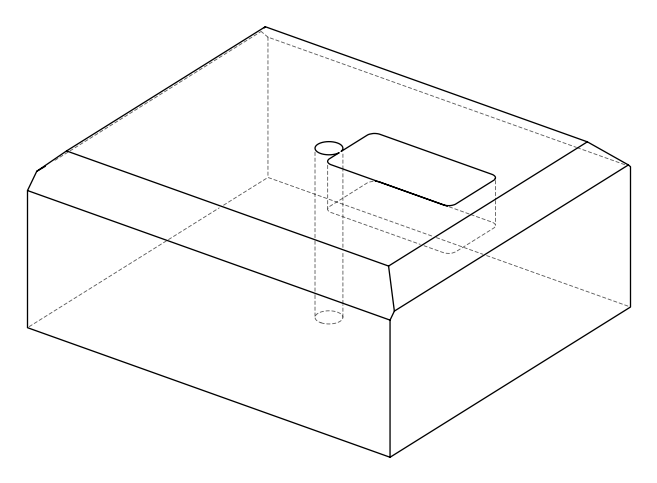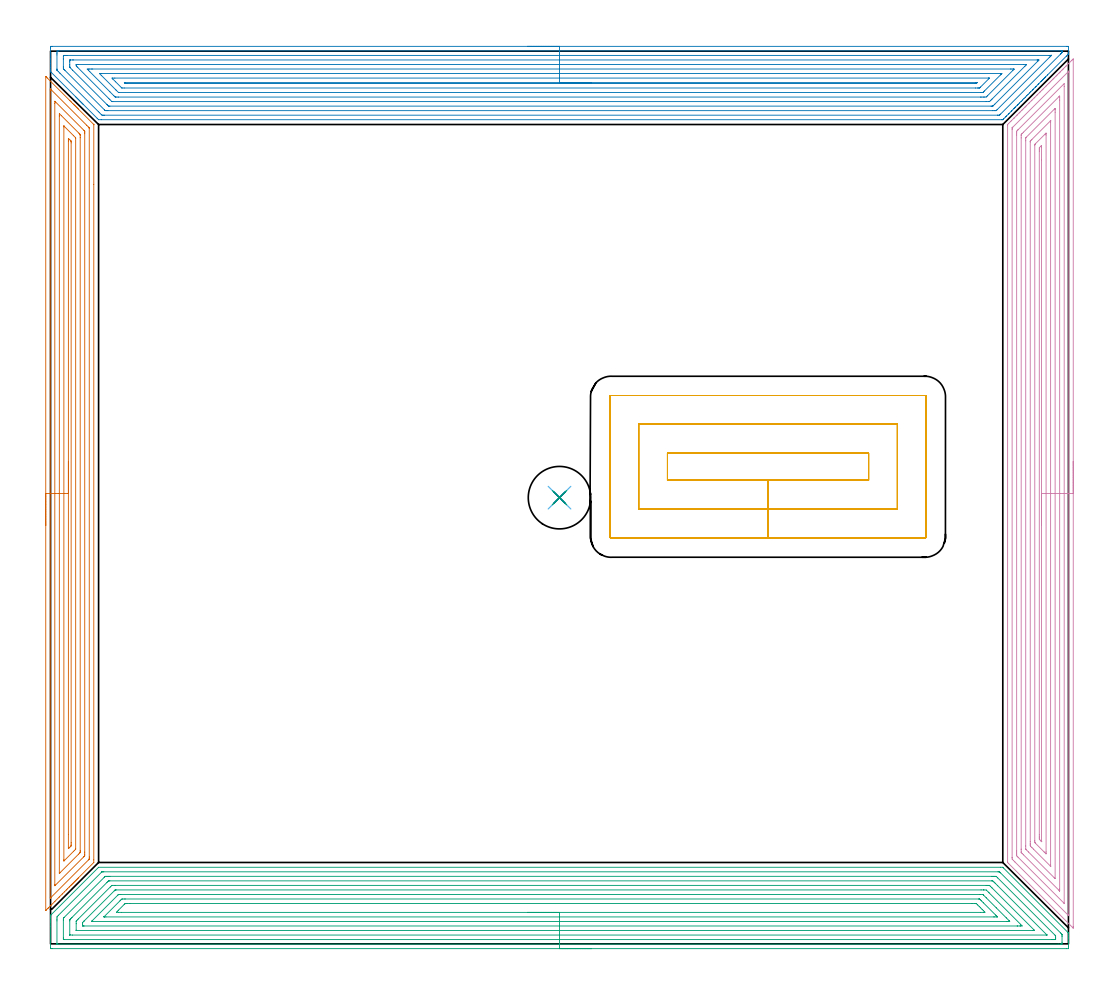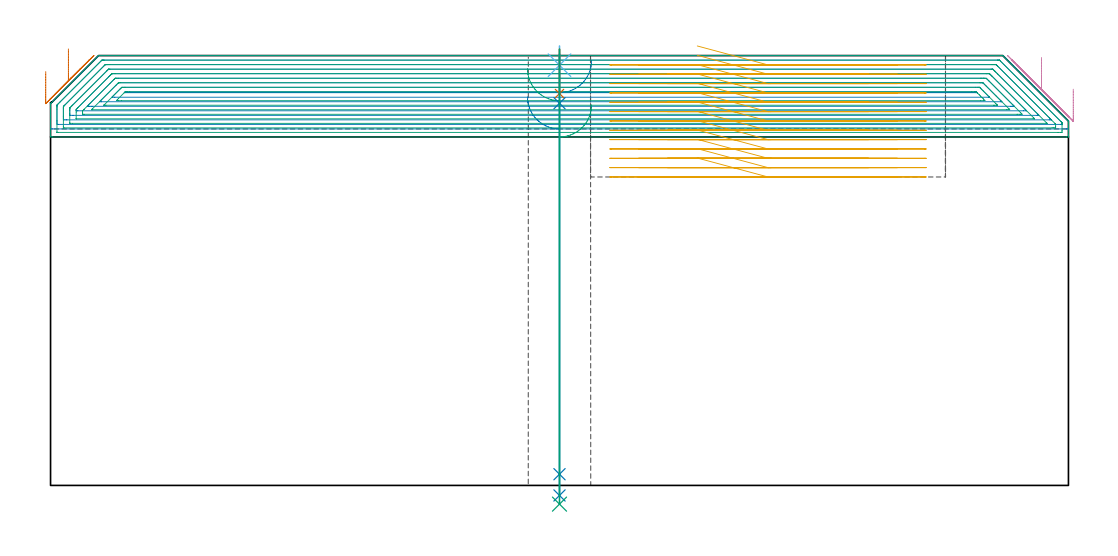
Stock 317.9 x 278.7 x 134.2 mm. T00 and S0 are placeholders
(PLAN: 9 operations, 5 tool changes, 92.6 min)
(1 AREA_MILL | FG_CHAMFER_SURFACE | UGT0205_001 | 12.02 min | 30547 mm3)
(2 AREA_MILL_1 | FG_CHAMFER_SURFACE_1 | UGT0205_001 | 22.07 min | 81492 mm3)
(3 AREA_MILL_2 | FG_CHAMFER_SURFACE_2 | UGT0205_001 | 22.46 min | 100661 mm3)
(4 AREA_MILL_3 | FG_CHAMFER_SURFACE_3 | UGT0205_001 | 16.32 min | 51483 mm3)
(5 MILL_RECTANGULAR_POCKET | POCKET_RECTANGULAR_STRAIGHT | NXT0201_011 | Follow Part, ap 3, ae 75% | 18.44 min | 235977 mm3)
(6 SPOT_DRILL | STEP1HOLE | NXT0321_9005460120000 | 0.05 min | 175 mm3)
(7 DRILL_BLIND_HOLE_INTO_CENTER | STEP1HOLE | UGT0301_198 | 0.06 min | 381 mm3)
(8 GUN_DRILL_THROUGH_HOLE | STEP1HOLE | UGT0307_003 | 0.64 min | 4756 mm3)
(9 SPADE_DRILL_TO_ENLARGE_THROUGH_HOLE | STEP1HOLE | UGT0306_010 | 0.57 min | 34715 mm3)
(TOOL UGT0205_001 | Chamfer Mill 20 x 3 x 45 deg. | D20 FL50 Z2)
(TOOL NXT0201_011 | ENDMILL 12mm [2P460-1200-NA 1630] | D12 FL38 Z6)
(TOOL NXT0321_9005460120000 | NC Spot Drill, 142deg, 12mm, Carbide, Uncoated | D12 PA142 FL30 Z2)
(TOOL UGT0301_198 | Twist Drill 7.9 mm | D7.9 PA118 FL73 Z2)
(TOOL UGT0307_003 | Gun Drill 7 mm | D7 PA130 FL24 Z1)
(TOOL UGT0306_010 | Spade Drill 19.5mm | D19.5 PA132 FL10 Z2)
(OP 1 AREA_MILL)
G17 G21 G94 G90
T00 M6
G54
G17 G0 G90 X-1.5 Y130.6 S1061 M3
G43 Z144.2 H0
Z129.2
G94 G1 Y130.638 Z128.328 F250.
Y130.752 Z127.464
Y130.941 Z126.612
Y131.203 Z125.78
Y131.537 Z124.974
Y131.94 Z124.2
Y132.409 Z123.464
Y132.94 Z122.772
Y133.529 Z122.129
Y134.172 Z121.54
Y134.864 Z121.008
Y135.6 Z120.54
Y136.374 Z120.137
Y137.18 Z119.803
Y138.012 Z119.541
Y138.864 Z119.352
Y139.729 Z119.238
Y140.6 Z119.2
X-1.499 Y270.774 Z119.201
X-1.498 Y270.779
X-1.495 Y270.786 Z119.205
X-1.491 Z119.208
X-1.474 Y270.774 Z119.225
X-1.436 Y270.737 Z119.263
X-1.051 Y270.352 Z119.647
X6.076 Y263.224 Z126.776
X6.441 Y262.861 Z127.137
X6.922 Y262.378 Z127.622
X7.166 Y262.135 Z127.864
X7.322 Y261.981 Z128.017
X7.474 Y261.827 Z128.171
X7.613 Y261.689 Z128.31
X7.763 Y261.54 Z128.458
X7.908 Y261.393 Z128.606
X8.059 Y261.242 Z128.757
X8.203 Y261.099 Z128.899
X8.343 Y260.958 Z129.041
X8.501 Y260.8 Z129.199
X8.644 Y260.658 Z129.34
X13.492 Y255.809 Z134.19
X13.501 Y255.8 Z134.199
Y255.799
X13.5 Y237.113 Z134.2
Y26.214
X13.501 Y25.401 Z134.199
Y25.399
X8.644 Y20.542 Z129.34
X8.507 Y20.405 Z129.205
X8.343 Y20.241 Z129.04
X8.203 Y20.101 Z128.899
X8.06 Y19.959 Z128.758
X7.908 Y19.807 Z128.606
X7.763 Y19.66 Z128.458
X7.613 Y19.512 Z128.311
X7.473 Y19.372 Z128.171
X7.322 Y19.219 Z128.017
X7.166 Y19.065 Z127.864
X7.039 Y18.937 Z127.736
X6.881 Y18.779 Z127.576
X6.719 Y18.618 Z127.417
X6.604 Y18.503 Z127.302
X6.441 Y18.338 Z127.135
X6.272 Y18.171 Z126.97
X6. Y17.899 Z126.698
X5.826 Y17.725 Z126.523
X5.268 Y17.168 Z125.968
X4.933 Y16.831 Z125.629
X4.336 Y16.235 Z125.035
X3.655 Y15.555 Z124.354
X2.697 Y14.597 Z123.396
X1.357 Y13.256 Z122.056
X0.332 Y12.232 Z121.031
X0.125 Y12.023 Z120.822
X0.017 Y11.916 Z120.715
X-0.525 Y11.374 Z120.174
X-0.757 Y11.142 Z119.94
X-0.876 Y11.022 Z119.821
X-1.325 Y10.575 Z119.374
X-1.491 Y10.418 Z119.208
X-1.499 Y10.413 Z119.2
X-1.5 Y140.6
X-0.086 Z120.614
X-0.085 Y266.519 Z120.615
Y266.604
X-0.079 Y266.9 Z120.621
X-0.078 Y266.917 Z120.622
X-0.056 Y266.9 Z120.644
X-0.019 Y266.867 Z120.681
X0.016 Y266.834 Z120.716
X0.247 Y266.604 Z120.947
X11.288 Y255.562 Z131.988
X11.861 Y254.986 Z132.561
X12.055 Y254.783 Z132.755
X12.079 Y254.754 Z132.779
X12.081 Y254.733 Z132.781
X12.084 Y254.683 Z132.784
X12.085 Y254.582 Z132.785
X12.086 Y27.108 Z132.786
X12.083 Y26.703 Z132.783
X12.081 Y26.501 Z132.781
X12.079 Y26.454 Z132.779
X12.062 Y26.423 Z132.762
X12.014 Y26.371 Z132.714
X11.864 Y26.214 Z132.564
X0.131 Y14.481 Z120.831
X0.037 Y14.388 Z120.737
X-0.056 Y14.3 Z120.644
X-0.073 Y14.287 Z120.627
X-0.079 Y14.286 Z120.621
X-0.08 Y14.323 Z120.62
X-0.085 Y14.511 Z120.615
X-0.086 Y140.6 Z120.614
X1.328 Z122.028
X1.329 Y262.404 Z122.029
X1.332 Y263.029 Z122.032
X1.333 Y263.056 Z122.033
X1.369 Y263.029 Z122.069
X1.593 Y262.807 Z122.293
X10.407 Y253.993 Z131.107
X10.6 Y253.792 Z131.3
X10.648 Y253.741 Z131.348
X10.665 Y253.709 Z131.365
X10.667 Y253.647 Z131.367
X10.67 Y253.468 Z131.37
X10.671 Y253.199 Z131.371
X10.672 Y252.93 Z131.372
X10.671 Y28.626 Z131.371
X10.67 Y28.001 Z131.37
X10.668 Y27.737 Z131.368
X10.662 Y27.473 Z131.362
X10.407 Y27.207 Z131.107
X10.358 Y27.157 Z131.058
X1.371 Y18.171 Z122.071
X1.354 Y18.158 Z122.054
X1.338 Y18.148 Z122.038
X1.334 Y18.171 Z122.034
X1.332 Y18.202 Z122.032
X1.329 Y18.439 Z122.029
X1.328 Y140.6 Z122.028
X2.743 Z123.443
Y258.289
X2.745 Y258.561 Z123.445
X2.75 Y259.176 Z123.45
X3.356 Y258.594 Z124.056
X3.39 Y258.561 Z124.09
X8.864 Y253.086 Z129.564
X9.095 Y252.849 Z129.795
X9.251 Y252.688 Z129.951
X9.253 Y252.654 Z129.953
X9.256 Y252.578 Z129.956
X9.257 Y252.305 Z129.957
Y251.683
Y29.167
X9.256 Y28.895 Z129.956
X9.252 Y28.584 Z129.952
X9.25 Y28.511 Z129.95
X9.211 Y28.467 Z129.911
X9.14 Y28.392 Z129.84
X8.753 Y28.001 Z129.453
X2.93 Y22.178 Z123.63
X2.86 Y22.11 Z123.56
X2.765 Y22.022 Z123.465
X2.752 Y22.012 Z123.452
X2.749 Y22.024 Z123.449
X2.745 Y22.077 Z123.445
X2.743 Y22.137 Z123.443
Y140.6
X4.157 Z124.857
Y255.068
X4.159 Y255.15 Z124.859
X4.164 Y255.311 Z124.864
X4.166 Y255.327 Z124.866
X4.173 Y255.322 Z124.873
X4.197 Y255.302 Z124.897
X4.237 Y255.264 Z124.937
X7.196 Y252.305 Z127.896
X7.763 Y251.729 Z128.463
X7.836 Y251.652 Z128.536
X7.841 Y251.493 Z128.541
X7.842 Y251.412 Z128.542
X7.843 Y29.707 Z128.543
X7.841 Y29.625 Z128.541
X7.837 Y29.572 Z128.537
X7.833 Y29.543 Z128.533
X7.824 Y29.53 Z128.524
X7.763 Y29.463 Z128.463
X7.482 Y29.18 Z128.182
X7.197 Y28.895 Z127.897
X4.375 Y26.074 Z125.075
X4.237 Y25.94 Z124.937
X4.189 Y25.897 Z124.889
X4.164 Y25.878 Z124.864
X4.157 Y26.214 Z124.857
Y140.6
X5.571 Z126.271
Y250.518
X5.573 Y250.952 Z126.273
X5.577 Y251.412 Z126.277
X5.578 Y251.457 Z126.278
X5.633 Y251.412 Z126.333
X6. Y251.05 Z126.7
X6.263 Y250.783 Z126.963
X6.395 Y250.645 Z127.095
X6.422 Y250.613 Z127.122
X6.425 Y250.58 Z127.125
X6.426 Y250.518 Z127.126
X6.429 Y250.084 Z127.129
X6.428 Y31.576 Z127.128
X6.427 Y31.143 Z127.127
X6.422 Y30.682 Z127.122
X6.42 Y30.579 Z127.12
X6.353 Y30.507 Z127.053
X6.264 Y30.415 Z126.964
X6. Y30.148 Z126.7
X5.822 Y29.969 Z126.522
X5.641 Y29.789 Z126.341
X5.616 Y29.766 Z126.316
X5.601 Y29.753 Z126.301
X5.58 Y29.739 Z126.28
X5.576 Y29.761 Z126.276
X5.574 Y29.789 Z126.274
X5.572 Y29.853 Z126.272
X5.571 Y34.117 Z126.271
Y140.6
Y141.472 Z126.309
Y142.337 Z126.423
Y143.188 Z126.612
Y144.02 Z126.874
Y144.826 Z127.208
Y145.6 Z127.611
Y146.336 Z128.08
Y147.028 Z128.611
Y147.671 Z129.2
Y148.261 Z129.843
Y148.792 Z130.535
Y149.26 Z131.271
Y149.663 Z132.045
Y149.997 Z132.851
Y150.259 Z133.683
Y150.448 Z134.535
Y150.562 Z135.4
Y150.6 Z136.271
G0 Z144.2
M5
M2
(OP 2 AREA_MILL_1)
G17 G21 G94 G90
T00 M6
G54
G17 G0 G90 X148.9 Y280.2 S1061 M3
G43 Z144.2 H0
Z121.3
G94 G1 X148.938 Z120.428 F250.
X149.052 Z119.564
X149.241 Z118.712
X149.503 Z117.88
X149.837 Z117.074
X150.24 Z116.3
X150.708 Z115.564
X151.24 Z114.872
X151.829 Z114.229
X152.472 Z113.64
X153.164 Z113.109
X153.9 Z112.64
X154.674 Z112.237
X155.48 Z111.903
X156.312 Z111.641
X157.164 Z111.452
X158.028 Z111.338
X158.9 Z111.3
X317.17
X317.395 Y280.198 Z111.302
X317.797 Y280.191 Z111.305
X317.8 Y280.118 Z111.379
Y278.878 Z112.616
Y277.802 Z113.696
X317.799 Y277.798 Z113.7
X317.777 Y277.777 Z113.722
X317.766 Y277.766 Z113.733
X317.559 Y277.557 Z113.939
X317.17 Y277.17 Z114.329
X311.281 Y271.281 Z120.218
X310.659 Y270.658 Z120.839
X310.613 Y270.613 Z120.886
X310.414 Y270.413 Z121.086
X310.366 Y270.365 Z121.132
X310.315 Y270.314 Z121.185
X310.124 Y270.124 Z121.375
X310.072 Y270.071 Z121.426
X310.017 Y270.016 Z121.483
X309.835 Y269.835 Z121.664
X309.779 Y269.777 Z121.719
X309.719 Y269.718 Z121.781
X309.546 Y269.546 Z121.953
X309.485 Y269.484 Z122.013
X309.421 Y269.42 Z122.079
X309.257 Y269.256 Z122.243
X309.192 Y269.19 Z122.306
X308.539 Y268.539 Z122.961
X308.311 Y268.31 Z123.187
X307.697 Y267.697 Z123.803
X307.632 Y267.632 Z123.867
X307.431 Y267.429 Z124.067
X306.854 Y266.854 Z124.646
X306.738 Y266.738 Z124.761
X306.55 Y266.548 Z124.948
X306.011 Y266.011 Z125.488
X305.669 Y265.667 Z125.829
X305.169 Y265.169 Z126.331
X304.788 Y264.787 Z126.71
X304.326 Y264.326 Z127.174
X303.908 Y263.906 Z127.591
X303.446 Y263.446 Z128.053
X303.027 Y263.025 Z128.472
X302.524 Y262.523 Z128.976
X302.146 Y262.145 Z129.353
X301.969 Y261.969 Z129.531
X301.798 Y261.798 Z129.701
X301.265 Y261.264 Z130.234
X301.075 Y261.075 Z130.425
X300.956 Y260.956 Z130.544
X300.825 Y260.824 Z130.673
X300.777 Y260.776 Z130.722
X300.113 Y260.113 Z131.387
X299.944 Y259.943 Z131.554
X299.27 Y259.27 Z132.23
X299.064 Y259.062 Z132.434
X298.428 Y258.428 Z133.072
X298.392 Y258.392 Z133.107
X298.183 Y258.181 Z133.315
X297.585 Y257.585 Z133.915
X297.498 Y257.498 Z134.001
X297.301 Y257.3 Z134.193
X297.298
X297.051 Z134.2
X15.831
X15.02 Y257.305 Z134.194
X14.999 Y257.306 Z134.192
X14.937 Y257.365 Z134.134
X14.558 Y257.741 Z133.758
X10.153 Y262.145 Z129.351
X10.019 Y262.28 Z129.218
X9.852 Y262.447 Z129.051
X9.713 Y262.585 Z128.911
X9.572 Y262.727 Z128.77
X9.418 Y262.881 Z128.617
X9.272 Y263.025 Z128.47
X9.124 Y263.174 Z128.323
X8.984 Y263.315 Z128.183
X8.832 Y263.466 Z128.029
X8.677 Y263.622 Z127.876
X8.55 Y263.748 Z127.749
X8.391 Y263.906 Z127.589
X8.23 Y264.069 Z127.429
X8.117 Y264.182 Z127.316
X7.951 Y264.346 Z127.148
X7.783 Y264.516 Z126.982
X0.183 Y272.117 Z119.382
X0.032 Y272.273 Z119.226
X0.01 Y272.298 Z119.201
X0. Y272.633 Z118.867
Y272.874 Z118.625
Y273.594 Z117.901
Y274.834 Z116.663
Y276.236 Z115.259
Y279.498 Z111.999
X0.003 Y279.759 Z111.738
X0.01 Y280.192 Z111.306
X0.186 Y280.195 Z111.303
X0.63 Y280.2 Z111.3
X158.9
Y278.786 Z112.714
X315.477 Y278.785 Z112.715
X315.758 Y278.78 Z112.72
X315.786 Y278.779 Z112.721
X315.791 Y278.76 Z112.74
X315.797 Y278.724 Z112.776
X315.798 Y278.69 Z112.81
X315.799 Y278.468 Z113.032
X315.793 Y278.317 Z113.183
X315.79 Y278.254 Z113.246
X315.752 Y278.213 Z113.287
X315.546 Y277.997 Z113.503
X315.465 Y277.915 Z113.585
X315.382 Y277.832 Z113.668
X296.604 Y259.054 Z132.446
X296.384 Y258.839 Z132.661
X296.283 Y258.745 Z132.755
X296.255 Y258.721 Z132.779
X296.21 Y258.719 Z132.781
X296.11 Y258.717 Z132.783
X295.71 Y258.714 Z132.786
X295.616
X16.725 Y258.715 Z132.785
X16.63
X16.231 Y258.721 Z132.779
X16.035 Y258.727 Z132.773
X15.831 Y258.923 Z132.577
X15.248 Y259.503 Z131.997
X14.937 Y259.813 Z131.687
X2.917 Y271.832 Z119.668
X2.418 Y272.334 Z119.166
X2.047 Y272.713 Z118.787
X2.01 Y272.766 Z118.734
X2.006 Y272.816 Z118.684
X2.003 Y272.919 Z118.581
X2. Y273.125 Z118.375
Y277.528 Z113.972
X2.003 Y277.997 Z113.503
X2.009 Y278.401 Z113.099
X2.028 Y278.779 Z112.721
X2.418 Y278.784 Z112.716
X2.513 Y278.785 Z112.715
X158.9 Y278.786 Z112.714
Y277.372 Z114.128
X311.805 Y277.371 Z114.129
X312.443 Y277.369 Z114.131
X312.446 Y277.367 Z114.133
X312.451 Y277.362 Z114.138
X312.213 Y277.117 Z114.383
X312.012 Y276.913 Z114.587
X311.805 Y276.704 Z114.796
X295.596 Y260.495 Z131.005
X295.482 Y260.383 Z131.117
X295.257 Y260.166 Z131.334
X295.224 Y260.135 Z131.365
X295.16 Y260.133 Z131.367
X295.073 Y260.13 Z131.37
X294.816 Y260.129 Z131.371
X294.18 Y260.128 Z131.372
X17.878 Y260.129 Z131.371
X17.619
X17.361 Y260.132 Z131.368
X17.189 Y260.135 Z131.365
X17.069 Y260.142 Z131.358
X17.02 Y260.188 Z131.312
X16.817 Y260.383 Z131.117
X4.486 Y272.713 Z118.787
X4.206 Y272.993 Z118.507
X4.059 Y273.146 Z118.354
X4.025 Y273.185 Z118.315
X4.01 Y273.207 Z118.293
X4.007 Y273.255 Z118.245
X4.002 Y273.391 Z118.109
X4.001 Y273.594 Z117.906
X4. Y273.797 Z117.703
Y276.236 Z115.264
Y276.439 Z115.061
X4.005 Y277.117 Z114.383
X4.008 Y277.312 Z114.188
X4.021 Y277.365 Z114.135
X4.078 Y277.367 Z114.133
X4.206 Y277.369 Z114.131
X4.842 Y277.371 Z114.129
X5.101
X158.9 Y277.372 Z114.128
Y275.957 Z115.543
X308.036
X308.228 Y275.956 Z115.544
X308.516 Y275.953 Z115.547
X308.569 Y275.951 Z115.549
X308.554 Y275.915 Z115.585
X308.356 Y275.709 Z115.791
X308.228 Y275.578 Z115.922
X294.806 Y262.154 Z129.346
X294.359 Y261.714 Z129.786
X294.208 Y261.569 Z129.931
X294.184 Y261.549 Z129.951
X294.15 Y261.547 Z129.953
X294.074 Y261.545 Z129.955
X293.922 Y261.543 Z129.957
X293.639
X18.513
X18.228 Y261.545 Z129.955
X18.155 Y261.547 Z129.953
X18.121 Y261.549 Z129.951
X17.996 Y261.665 Z129.835
X17.74 Y261.911 Z129.589
X17.619 Y262.03 Z129.47
X6.889 Y272.759 Z118.741
X6.064 Y273.594 Z117.906
X6.01 Y273.651 Z117.849
X6.007 Y273.704 Z117.796
X6.003 Y273.813 Z117.687
X6.001 Y274.032 Z117.468
X6. Y274.469 Z117.031
Y275.35 Z116.15
X6.004 Y275.793 Z115.707
X6.007 Y275.902 Z115.598
X6.01 Y275.95 Z115.55
X6.075 Y275.952 Z115.548
X6.28 Y275.955 Z115.545
X6.889 Y275.957 Z115.543
X7.172
X158.9
Y274.543 Z116.957
X303.758
X304.584 Y274.541 Z116.959
X304.652 Y274.539 Z116.961
X304.706 Y274.536 Z116.964
X304.671 Y274.475 Z117.025
X304.663 Y274.463 Z117.037
X304.652 Y274.45 Z117.05
X304.221 Y274.019 Z117.481
X293.922 Y263.72 Z127.78
X293.571 Y263.371 Z128.129
X293.219 Y263.025 Z128.475
X293.156 Y262.966 Z128.534
X293.092 Y262.961 Z128.539
X293.027 Y262.96 Z128.54
X292.203 Y262.957 Z128.543
X292.133
X19.408
X19.338 Y262.959 Z128.541
X19.2 Y262.964 Z128.536
X19.14 Y262.97 Z128.53
X19.119 Y262.987 Z128.513
X19.076 Y263.025 Z128.475
X18.513 Y263.585 Z127.915
X18.192 Y263.906 Z127.594
X8.505 Y273.594 Z117.906
X8.338 Y273.764 Z117.736
X8.023 Y274.087 Z117.413
X8.007 Y274.254 Z117.246
X8.004 Y274.475 Z117.025
X8.006 Y274.516 Z116.984
X8.009 Y274.53 Z116.97
X8.122 Y274.536 Z116.964
X8.399 Y274.541 Z116.959
X8.538 Y274.543 Z116.957
X158.9
Y273.129 Z118.371
X299.759
X300.181 Y273.128 Z118.372
X300.657 Y273.124 Z118.376
X300.748 Y273.122 Z118.378
X300.842 Y273.101 Z118.399
X300.764 Y273.02 Z118.48
X300.464 Y272.713 Z118.787
X292.538 Y264.787 Z126.713
X292.336 Y264.587 Z126.913
X292.133 Y264.388 Z127.112
X291.654 Y264.378 Z127.122
X291.239 Y264.374 Z127.126
X290.766 Y264.372 Z127.128
X290.345 Y264.371 Z127.129
X21.196 Y264.372 Z127.128
X20.721 Y264.374 Z127.126
X20.302 Y264.378 Z127.122
X20.17 Y264.389 Z127.111
X20.034 Y264.521 Z126.979
X19.763 Y264.787 Z126.713
X18.513 Y266.034 Z125.466
X12.254 Y272.294 Z119.206
X11.839 Y272.713 Z118.787
X11.445 Y273.114 Z118.386
X11.839 Y273.122 Z118.378
X12.254 Y273.126 Z118.374
X12.727 Y273.128 Z118.372
X13.148 Y273.129 Z118.371
X158.9
Y271.715 Z119.785
X296.724 Y271.714 Z119.786
X296.895 Y271.712 Z119.788
X296.979 Y271.708 Z119.792
X296.999 Y271.706 Z119.794
X296.993 Y271.699 Z119.801
X296.87 Y271.57 Z119.93
X296.731 Y271.429 Z120.071
X296.604 Y271.301 Z120.199
X291.547 Y266.245 Z125.255
X291.239 Y265.94 Z125.56
X291.098 Y265.806 Z125.694
X291.068 Y265.792 Z125.708
X291.022 Y265.79 Z125.71
X290.926 Y265.787 Z125.713
X290.732 Y265.786 Z125.714
X290.345 Y265.785 Z125.715
X21.39 Y265.786 Z125.714
X21.293 Y265.787 Z125.713
X21.245 Y265.789 Z125.711
X21.225 Y265.792 Z125.708
X21.196 Y265.811 Z125.689
X20.45 Y266.548 Z124.952
X20.302 Y266.695 Z124.805
X15.831 Y271.167 Z120.333
X15.35 Y271.658 Z119.842
X15.302 Y271.708 Z119.792
X15.362 Y271.71 Z119.79
X15.518 Y271.712 Z119.788
X15.831 Y271.714 Z119.786
X15.951 Y271.715 Z119.785
X158.9
Y270.3 Z121.2
X292.795
X292.902 Y270.299 Z121.201
X293.027 Y270.297 Z121.203
X293.115 Y270.294 Z121.206
X293.072 Y270.231 Z121.269
X293.027 Y270.176 Z121.324
X292.975 Y270.122 Z121.378
X292.924 Y270.071 Z121.429
X290.313 Y267.46 Z124.04
X290.282 Y267.429 Z124.071
X290.113 Y267.267 Z124.233
X290.053 Y267.211 Z124.289
X289.916 Y267.206 Z124.294
X289.682 Y267.201 Z124.299
X289.451 Y267.2 Z124.3
X288.789
X22.984
X22.319 Y267.204 Z124.296
X22.27 Y267.206 Z124.294
X22.173 Y267.286 Z124.214
X22.09 Y267.358 Z124.142
X20.302 Y269.145 Z122.355
X19.408 Y270.04 Z121.46
X19.378 Y270.071 Z121.429
X19.182 Y270.293 Z121.207
X19.408 Y270.296 Z121.204
X20.069 Y270.3 Z121.2
X158.9
Y268.886 Z122.614
X288.865
X289.095 Y268.885 Z122.615
X289.238 Y268.881 Z122.619
X289.268 Y268.879 Z122.621
X289.26 Y268.866 Z122.634
X289.224 Y268.824 Z122.676
X289.171 Y268.768 Z122.732
X289.078 Y268.676 Z122.824
X289.043 Y268.645 Z122.855
X289.017 Y268.624 Z122.876
X288.982 Y268.621 Z122.879
X288.825 Y268.617 Z122.883
X288.556 Y268.614 Z122.886
X23.878
X23.567 Y268.616 Z122.884
X23.298 Y268.621 Z122.879
X23.153 Y268.754 Z122.746
X23.059 Y268.846 Z122.654
X23.034 Y268.873 Z122.627
X23.065 Y268.879 Z122.621
X23.155 Y268.883 Z122.617
X23.294 Y268.885 Z122.615
X158.9 Y268.886 Z122.614
X159.772 Z122.652
X160.636 Z122.766
X161.488 Z122.955
X162.32 Z123.217
X163.126 Z123.551
X163.9 Z123.954
X164.636 Z124.422
X165.328 Z124.953
X165.971 Z125.543
X166.56 Z126.186
X167.092 Z126.878
X167.56 Z127.614
X167.963 Z128.388
X168.297 Z129.194
X168.559 Z130.026
X168.748 Z130.877
X168.862 Z131.742
X168.9 Z132.614
G0 Z144.2
M5
M2
(OP 3 AREA_MILL_2)
G17 G21 G94 G90
T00 M6
G54
G17 G0 G90 X168.9 Y-1.5 S1061 M3
G43 Z144.2 H0
Z118.8
G94 G1 X168.862 Z117.928 F250.
X168.748 Z117.064
X168.559 Z116.212
X168.297 Z115.38
X167.963 Z114.574
X167.56 Z113.8
X167.092 Z113.064
X166.56 Z112.372
X165.971 Z111.729
X165.328 Z111.14
X164.636 Z110.608
X163.9 Z110.14
X163.126 Z109.737
X162.32 Z109.403
X161.488 Z109.141
X160.636 Z108.952
X159.772 Z108.838
X158.9 Z108.8
X0.63
X0.363 Y-1.498 Z108.801
X0.01 Y-1.492 Z108.806
X0. Y-1.135 Z109.162
Y5.388 Z115.683
Y6.811 Z117.108
Y7.176 Z117.472
Y7.907 Z118.206
Y8.234 Z118.534
X0.001 Y8.601 Z118.895
X0.01 Y8.905 Z119.202
X0.066 Y8.965 Z119.263
X0.183 Y9.083 Z119.382
X15. Y23.901 Z134.199
X296.62 Y23.9 Z134.2
X297.288 Y23.905 Z134.195
X297.478 Y23.722 Z134.022
X317.635 Y3.565 Z113.865
X317.79 Y3.401 Z113.694
X317.8 Y3.235 Z113.534
Y2.542 Z112.842
Y1.812 Z112.107
Y0.552 Z110.849
Y-0.871 Z109.425
X317.799 Y-1.497 Z108.8
X317.797 Y-1.498 Z108.799
X317.17 Y-1.5 Z108.8
X158.9
Y-0.086 Z110.214
X2.309 Y-0.085 Z110.215
X2.091 Y-0.083 Z110.217
X2.03 Y-0.08 Z110.22
X2.008 Y-0.077 Z110.223
X2.006 Y-0.072 Z110.228
X2.002 Y-0.036 Z110.264
X2.001 Y0.023 Z110.323
Y7.176 Z117.476
X2.002 Y7.592 Z117.892
X2.01 Y8.071 Z118.371
X2.025 Y8.463 Z118.763
X2.418 Y8.868 Z119.168
X2.466 Y8.917 Z119.217
X15.879 Y22.329 Z132.629
X15.928 Y22.377 Z132.677
X16.021 Y22.462 Z132.762
X16.039 Y22.478 Z132.778
X16.144 Y22.481 Z132.781
X16.289 Y22.484 Z132.784
X16.507 Y22.485 Z132.785
X16.616 Y22.486 Z132.786
X295.819 Y22.485 Z132.785
X296.037 Y22.482 Z132.782
X296.181 Y22.479 Z132.779
X296.265 Y22.474 Z132.774
X296.285 Y22.456 Z132.756
X296.37 Y22.377 Z132.677
X296.604 Y22.146 Z132.446
X315.382 Y3.367 Z113.667
X315.707 Y3.034 Z113.334
X315.786 Y2.952 Z113.252
X315.792 Y2.845 Z113.145
X315.796 Y2.706 Z113.006
X315.8 Y2.288 Z112.588
X315.799 Y0.501 Z110.801
X315.792 Y0.023 Z110.323
X315.79 Y-0.074 Z110.226
X315.6 Y-0.082 Z110.218
X315.49 Y-0.085 Z110.215
X315.382
X314.597 Y-0.086 Z110.214
X158.9
Y1.328 Z111.628
X4.206 Y1.329 Z111.629
X4.046 Y1.331 Z111.631
X4.019 Y1.332 Z111.632
X4.012 Y1.334 Z111.634
X4.009 Y1.358 Z111.658
X4.003 Y1.468 Z111.768
X4.001 Y1.605 Z111.905
X4. Y1.812 Z112.112
Y7.383 Z117.683
X4.003 Y7.727 Z118.027
X4.007 Y7.898 Z118.198
X4.01 Y7.983 Z118.283
X4.081 Y8.071 Z118.371
X4.14 Y8.137 Z118.437
X4.206 Y8.207 Z118.507
X16.725 Y20.726 Z131.026
X16.983 Y20.975 Z131.275
X17.057 Y21.045 Z131.345
X17.089 Y21.065 Z131.365
X17.141 Y21.067 Z131.367
X17.619 Y21.07 Z131.37
X18.031 Y21.071 Z131.371
X18.513 Y21.072 Z131.372
X293.922 Y21.071 Z131.371
X294.334
X294.816 Y21.068 Z131.368
X295.234 Y21.064 Z131.364
X295.71 Y20.591 Z130.891
X313.594 Y2.707 Z113.007
X313.79 Y2.509 Z112.809
X313.797 Y1.812 Z112.112
X313.798 Y1.607 Z111.907
X313.793 Y1.399 Z111.699
X313.79 Y1.344 Z111.644
X313.771 Y1.335 Z111.635
X313.714 Y1.333 Z111.633
X313.594 Y1.33 Z111.63
X313.182 Y1.329 Z111.629
X312.699 Y1.328 Z111.628
X158.9
Y2.743 Z113.043
X6.852
X6.03 Y2.749 Z113.049
X6.013
X6.009 Y2.767 Z113.067
X6.004 Y2.822 Z113.122
X6.001 Y2.932 Z113.232
X6. Y7.176 Z117.476
X6.006 Y7.399 Z117.699
X6.01 Y7.509 Z117.809
X6.019 Y7.559 Z117.859
X6.053 Y7.595 Z117.895
X6.259 Y7.807 Z118.107
X6.519 Y8.071 Z118.371
X6.704 Y8.255 Z118.555
X17.619 Y19.17 Z129.47
X17.883 Y19.43 Z129.73
X18.099 Y19.639 Z129.939
X18.116 Y19.651 Z129.951
X18.139 Y19.653 Z129.953
X18.192 Y19.656 Z129.956
X18.299 Y19.657 Z129.957
X18.513
X293.922
X293.96 Y19.656 Z129.956
X294.168 Y19.65 Z129.95
X294.572 Y19.267 Z129.567
X294.816 Y19.033 Z129.333
X295.051 Y18.8 Z129.1
X295.71 Y18.142 Z128.442
X311.027 Y2.824 Z113.124
X311.051 Y2.798 Z113.098
X311.073 Y2.772 Z113.072
X311.088 Y2.752 Z113.052
X311.072 Y2.75 Z113.05
X310.911 Y2.744 Z113.044
X310.874 Y2.743 Z113.043
X158.9
Y4.157 Z114.457
X8.12
X8.033 Y4.159 Z114.459
X8.019 Y4.16 Z114.46
X8.011 Y4.163 Z114.463
X8.008 Y4.181 Z114.481
X8.002 Y4.276 Z114.576
X8.001 Y6.282 Z116.582
X8.004 Y6.955 Z117.255
X8.01 Y7.067 Z117.367
X8.025 Y7.115 Z117.415
X8.082 Y7.176 Z117.476
X8.377 Y7.477 Z117.777
X8.677 Y7.779 Z118.079
X18.659 Y17.76 Z128.06
X18.807 Y17.906 Z128.206
X19.112 Y18.202 Z128.502
X19.159 Y18.236 Z128.536
X19.239 Y18.238 Z128.538
X19.408 Y18.241 Z128.541
X19.965 Y18.243 Z128.543
X20.302
X292.133
X292.692 Y18.241 Z128.541
X293.027 Y18.238 Z128.538
X293.135 Y18.236 Z128.536
X293.254 Y18.136 Z128.436
X293.49 Y17.906 Z128.206
X293.922 Y17.48 Z127.78
X306.908 Y4.494 Z114.794
X307.063 Y4.337 Z114.637
X307.185 Y4.211 Z114.511
X307.219 Y4.171 Z114.471
X307.224 Y4.163 Z114.463
X307.209 Y4.162 Z114.462
X307.114 Y4.159 Z114.459
X306.777 Y4.157 Z114.457
X158.9
Y5.571 Z115.871
X10.466 Y5.572 Z115.872
X10.281 Y5.573 Z115.873
X10.089 Y5.578 Z115.878
X10.01 Y5.586 Z115.886
X10.007 Y5.632 Z115.932
X10.001 Y5.852 Z116.152
X10.002 Y6.282 Z116.582
X10.006 Y6.515 Z116.815
X10.01 Y6.63 Z116.93
X10.054 Y6.694 Z116.994
X10.466 Y7.118 Z117.418
X10.495 Y7.147 Z117.447
X19.884 Y16.536 Z126.836
X20.025 Y16.675 Z126.975
X20.14 Y16.784 Z127.084
X20.175 Y16.816 Z127.116
X20.214 Y16.822 Z127.122
X20.302 Y16.825 Z127.125
X20.486 Y16.828 Z127.128
X290.528 Y16.829 Z127.129
X291.239 Y16.828 Z127.128
X291.425 Y16.826 Z127.126
X292.133 Y16.812 Z127.112
X292.834 Y16.118 Z126.418
X293.027 Y15.925 Z126.225
X302.863 Y6.088 Z116.388
X303.356 Y5.584 Z115.884
X302.863 Y5.574 Z115.874
X302.679 Y5.572 Z115.872
X301.969 Y5.571 Z115.871
X301.786
X158.9
Y6.985 Z117.285
X13.148 Y6.986 Z117.286
X12.957 Y6.987 Z117.287
X12.831 Y6.99 Z117.29
X12.802 Y6.992 Z117.292
X12.833 Y7.028 Z117.328
X12.888 Y7.088 Z117.388
X12.974 Y7.176 Z117.476
X13.061 Y7.264 Z117.564
X21.022 Y15.224 Z125.524
X21.11 Y15.31 Z125.61
X21.196 Y15.391 Z125.691
X21.243 Y15.408 Z125.708
X21.284 Y15.411 Z125.711
X21.372 Y15.413 Z125.713
X21.547 Y15.414 Z125.714
X21.899 Y15.415 Z125.715
X290.154 Y15.414 Z125.714
X290.345 Y15.413 Z125.713
X291.055 Y15.408 Z125.708
X291.239 Y15.259 Z125.559
X291.277 Y15.224 Z125.524
X292.133 Y14.37 Z124.67
X295.263 Y11.24 Z121.54
X298.392 Y8.11 Z118.41
X299.287 Y7.215 Z117.515
X299.32 Y7.176 Z117.476
X299.471 Y6.992 Z117.292
X299.287 Y6.99 Z117.29
X298.583 Y6.986 Z117.286
X158.9 Y6.985 Z117.285
Y8.4 Z118.7
X17.29
X16.821 Y8.402 Z118.702
X16.725 Y8.404 Z118.704
X16.679 Y8.407 Z118.707
X16.696 Y8.443 Z118.743
X16.703 Y8.453 Z118.753
X16.725 Y8.478 Z118.778
X21.682 Y13.435 Z123.735
X21.887 Y13.639 Z123.939
X22.09 Y13.837 Z124.137
X22.26 Y13.993 Z124.293
X22.424 Y13.996 Z124.296
X22.984 Y13.999 Z124.299
X23.314 Y14. Z124.3
X289.78
X289.921 Y13.999 Z124.299
X289.991 Y13.996 Z124.296
X290.024 Y13.994 Z124.294
X290.065 Y13.977 Z124.277
X290.345 Y13.706 Z124.006
X290.617 Y13.435 Z123.735
X291.239 Y12.814 Z123.114
X295.087 Y8.965 Z119.265
X295.357 Y8.689 Z118.989
X295.535 Y8.506 Z118.806
X295.621 Y8.406 Z118.706
X295.569 Y8.404 Z118.704
X295.379 Y8.401 Z118.701
X294.816 Y8.4 Z118.7
X294.487 Y8.399 Z118.699
X158.9 Y8.4 Z118.7
Y9.814 Z120.114
X22.135
X21.239 Y9.815 Z120.115
X21.196 Y9.817 Z120.117
X20.567 Y9.859 Z120.159
X20.878 Y10.177 Z120.477
X21.196 Y10.5 Z120.8
X22.984 Y12.287 Z122.587
X23.113 Y12.412 Z122.712
X23.249 Y12.541 Z122.841
X23.836 Y12.583 Z122.883
X23.878 Y12.585 Z122.885
X24.728 Y12.586 Z122.886
X287.617
X288.513 Y12.584 Z122.884
X288.556 Y12.582 Z122.882
X289.051 Y12.541 Z122.841
X289.451 Y12.15 Z122.45
X289.956 Y11.647 Z121.947
X290.345 Y11.259 Z121.559
X290.851 Y10.753 Z121.053
X291.239 Y10.363 Z120.663
X291.733 Y9.859 Z120.159
X291.28 Y9.817 Z120.117
X291.239 Y9.816 Z120.116
X290.39 Y9.814 Z120.114
X158.9
X158.028 Z120.152
X157.164 Z120.266
X156.312 Z120.454
X155.48 Z120.717
X154.674 Z121.051
X153.9 Z121.453
X153.164 Z121.922
X152.472 Z122.453
X151.829 Z123.043
X151.24 Z123.686
X150.708 Z124.378
X150.24 Z125.114
X149.837 Z125.888
X149.503 Z126.694
X149.241 Z127.526
X149.052 Z128.377
X148.938 Z129.242
X148.9 Z130.114
G0 Z144.2
M5
M2
(OP 4 AREA_MILL_3)
G17 G21 G94 G90
T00 M6
G54
G17 G0 G90 X319.3 Y150.6 S1061 M3
G43 Z144.2 H0
Z123.7
G94 G1 Y150.562 Z122.828 F250.
Y150.448 Z121.964
Y150.259 Z121.112
Y149.997 Z120.28
Y149.663 Z119.474
Y149.26 Z118.7
Y148.792 Z117.964
Y148.261 Z117.272
Y147.671 Z116.629
Y147.028 Z116.04
Y146.336 Z115.508
Y145.6 Z115.04
Y144.826 Z114.637
Y144.02 Z114.303
Y143.188 Z114.041
Y142.337 Z113.852
Y141.472 Z113.738
Y140.6 Z113.7
Y5.43
X319.299 Y5.05 Z113.701
X319.298 Y5.018 Z113.702
X319.291 Y4.916 Z113.706
X319.234 Y4.969 Z113.764
X319.149 Y5.05 Z113.848
X299.085 Y25.115 Z133.915
X298.827 Y25.376 Z134.167
X298.803 Y25.405 Z134.189
X298.8 Y25.561 Z134.2
Y255.639
X298.804 Y255.795 Z134.189
X298.829 Y255.831 Z134.165
X299.095 Y256.095 Z133.905
X299.752 Y256.753 Z133.245
X299.962 Y256.962 Z133.038
X300.637 Y257.639 Z132.359
X300.83 Y257.83 Z132.17
X300.868 Y257.869 Z132.131
X301.523 Y258.524 Z131.474
X301.697 Y258.697 Z131.303
X301.76 Y258.76 Z131.24
X302.408 Y259.41 Z130.588
X302.565 Y259.565 Z130.435
X302.652 Y259.652 Z130.348
X303.294 Y260.295 Z129.703
X303.432 Y260.432 Z129.568
X303.544 Y260.544 Z129.456
X303.737 Y260.738 Z129.261
X303.84 Y260.841 Z129.158
X304.179 Y261.181 Z128.818
X304.3 Y261.3 Z128.7
X304.435 Y261.436 Z128.564
X304.622 Y261.623 Z128.375
X304.731 Y261.733 Z128.266
X305.327 Y262.327 Z127.672
X305.508 Y262.509 Z127.49
X305.623 Y262.625 Z127.374
X306.219 Y263.219 Z126.781
X306.393 Y263.395 Z126.604
X307.111 Y264.111 Z125.889
X307.279 Y264.28 Z125.718
X308.002 Y265.003 Z124.997
X308.164 Y265.166 Z124.832
X308.894 Y265.895 Z124.105
X309.048 Y266.05 Z123.948
X309.493 Y266.493 Z123.507
X309.786 Y266.786 Z123.213
X309.936 Y266.937 Z123.061
X310.371 Y267.371 Z122.629
X310.677 Y267.678 Z122.321
X310.821 Y267.823 Z122.175
X311.239 Y268.239 Z121.761
X311.264 Y268.264 Z121.736
X311.569 Y268.57 Z121.429
X311.707 Y268.708 Z121.29
X312.106 Y269.106 Z120.894
X312.195 Y269.195 Z120.805
X312.461 Y269.462 Z120.538
X312.592 Y269.594 Z120.404
X312.974 Y269.974 Z120.026
X313.099 Y270.099 Z119.901
X313.353 Y270.353 Z119.646
X313.478 Y270.48 Z119.518
X313.841 Y270.841 Z119.159
X314.003 Y271.004 Z118.996
X314.244 Y271.245 Z118.754
X314.363 Y271.365 Z118.633
X314.708 Y271.709 Z118.291
X314.908 Y271.908 Z118.092
X315.136 Y272.137 Z117.862
X315.249 Y272.251 Z117.747
X315.812 Y272.812 Z117.187
X316.028 Y273.029 Z116.97
X316.134 Y273.136 Z116.862
X316.577 Y273.578 Z116.422
X317.02 Y274.022 Z115.976
X317.463 Y274.463 Z115.537
X317.906 Y274.907 Z115.091
X318.109 Y275.11 Z114.89
X318.178 Y275.178 Z114.822
X318.791 Y275.793 Z114.205
X319.001 Y276.001 Z113.998
X319.045 Y276.046 Z113.954
X319.299 Y276.299 Z113.699
X319.3 Y140.6 Z113.7
X317.886 Z115.114
X317.885 Y9.063 Z115.115
X317.881 Y8.867 Z115.119
X317.879 Y8.786 Z115.121
X317.831 Y8.828 Z115.169
X317.773 Y8.882 Z115.227
X317.587 Y9.063 Z115.413
X301.08 Y25.571 Z131.92
X300.648 Y26.007 Z132.352
X300.221 Y26.448 Z132.779
X300.214 Y26.879 Z132.786
Y26.899
Y254.301
X300.22 Y254.736 Z132.78
X300.221 Y254.76 Z132.779
X300.235 Y254.777 Z132.765
X300.265 Y254.813 Z132.735
X300.323 Y254.873 Z132.677
X300.418 Y254.968 Z132.582
X317.834 Y272.384 Z115.166
X317.864 Y272.412 Z115.136
X317.876 Y272.421 Z115.124
X317.879 Z115.121
X317.881 Y272.416 Z115.119
X317.884 Y272.33 Z115.116
X317.886 Y272.157 Z115.114
Y140.6
X316.472 Z116.528
X316.471 Y12.63 Z116.529
X316.469 Z116.531
X302.201 Y26.899 Z130.799
X301.966 Y27.137 Z131.034
X301.645 Y27.466 Z131.355
X301.635 Y27.79 Z131.365
X301.631 Y28.128 Z131.369
X301.629 Y28.682 Z131.371
X301.628 Y29.022 Z131.372
X301.629 Y252.518 Z131.371
X301.63 Y252.856 Z131.37
X301.636 Y253.41 Z131.364
X301.644 Y253.733 Z131.356
X301.966 Y254.064 Z131.034
X302.083 Y254.183 Z130.917
X316.47 Y268.57 Z116.53
X316.472 Y267.678 Z116.528
Y140.6
X315.057 Z117.943
Y17.089
X315.055 Y16.546 Z117.945
X315.053 Y16.517 Z117.947
X315.052 Y16.511 Z117.948
X315.045 Y16.515 Z117.955
X314.961 Y16.592 Z118.039
X314.795 Y16.755 Z118.205
X303.737 Y27.812 Z129.263
X303.305 Y28.25 Z129.695
X303.09 Y28.471 Z129.91
X303.049 Y28.526 Z129.951
X303.047 Y28.583 Z129.953
X303.045 Y28.682 Z129.955
X303.043 Y29.381 Z129.957
Y29.574
Y251.626
X303.044 Y252.323 Z129.956
X303.046 Y252.518 Z129.954
X303.05 Y252.687 Z129.95
X303.161 Y252.804 Z129.839
X303.305 Y252.953 Z129.695
X303.737 Y253.388 Z129.263
X314.856 Y264.507 Z118.144
X314.916 Y264.566 Z118.084
X314.986 Y264.631 Z118.014
X315.04 Y264.68 Z117.96
X315.05 Y264.61 Z117.95
X315.055 Y264.306 Z117.945
X315.057 Y263.412 Z117.943
Y140.6
X313.643 Z119.357
Y20.49
X313.642 Y20.434 Z119.358
X313.639 Y20.391 Z119.361
X313.638 Y20.376 Z119.362
X313.615 Y20.395 Z119.385
X313.478 Y20.524 Z119.522
X313.342 Y20.656 Z119.658
X305.316 Y28.682 Z127.684
X304.622 Y29.378 Z128.378
X304.526 Y29.479 Z128.474
X304.479 Y29.531 Z128.521
X304.464 Y29.555 Z128.536
X304.462 Y29.574 Z128.538
X304.459 Y29.739 Z128.541
X304.457 Y30.466 Z128.543
Y30.632
Y250.734
X304.458 Y250.9 Z128.542
X304.464 Y251.626 Z128.536
X304.47 Y251.66 Z128.53
X304.493 Y251.688 Z128.507
X304.525 Y251.724 Z128.475
X304.622 Y251.824 Z128.378
X313.411 Y260.612 Z119.589
X313.478 Y260.675 Z119.522
X313.549 Y260.738 Z119.451
X313.637 Y260.805 Z119.363
X313.639 Y260.71 Z119.361
X313.642 Y260.544 Z119.358
X313.643 Y260.378 Z119.357
Y259.652
Y140.6
X312.229 Z120.771
X312.228 Y24.59 Z120.772
X312.227 Y24.223 Z120.773
X312.225 Z120.775
X306.874 Y29.574 Z126.126
X306.393 Y30.058 Z126.607
X305.993 Y30.466 Z127.007
X305.878 Y30.602 Z127.122
X305.876 Y30.729 Z127.124
X305.873 Y30.99 Z127.127
X305.871 Y31.358 Z127.129
Y31.884
X305.872 Y250.368 Z127.128
X305.873 Y250.551 Z127.127
X305.875 Y250.596 Z127.125
X305.878 Y250.615 Z127.122
X305.891 Y250.632 Z127.109
X305.984 Y250.734 Z127.016
X306.188 Y250.941 Z126.812
X306.393 Y251.146 Z126.607
X312.225 Y256.977 Z120.775
X312.226 Z120.774
X312.228 Y256.689 Z120.772
X312.229 Y256.451 Z120.771
Y140.6
X310.815 Z122.185
Y28.689
X310.812 Y28.246 Z122.188
X310.81 Y28.137 Z122.19
X310.808 Y28.101 Z122.192
X310.771 Y28.135 Z122.229
X310.673 Y28.229 Z122.327
X310.215 Y28.682 Z122.785
X307.541 Y31.358 Z125.459
X307.332 Y31.574 Z125.668
X307.298 Y31.611 Z125.702
X307.292 Y31.637 Z125.708
X307.289 Y31.69 Z125.711
X307.287 Y31.8 Z125.713
X307.285 Y32.243 Z125.715
X307.286 Y249.393 Z125.714
X307.287 Y249.504 Z125.713
X307.29 Y249.559 Z125.71
X307.292 Y249.582 Z125.708
X307.304 Y249.597 Z125.696
X307.41 Y249.71 Z125.59
X307.54 Y249.843 Z125.46
X310.52 Y252.822 Z122.48
X310.748 Y253.044 Z122.252
X310.797 Y253.089 Z122.203
X310.808 Y253.096 Z122.192
X310.81 Y253.058 Z122.19
X310.812 Y252.952 Z122.188
X310.815 Y252.524 Z122.185
Y140.6
X309.4 Z123.6
Y32.249
X309.399 Y32.052 Z123.601
X309.396 Y31.973 Z123.604
X309.395 Y31.966 Z123.605
X309.393 Z123.607
X309.351 Y32.001 Z123.649
X309.267 Y32.082 Z123.733
X309.097 Y32.249 Z123.903
X309.05 Y32.297 Z123.95
X308.841 Y32.509 Z124.159
X308.738 Y32.618 Z124.262
X308.715 Y32.644 Z124.285
X308.706 Y32.689 Z124.294
X308.704 Y32.788 Z124.296
X308.701 Y33.141 Z124.299
X308.7 Y33.494 Z124.3
X308.699 Y34.033 Z124.301
X308.7 Y247.52 Z124.3
X308.701 Y248.059 Z124.299
X308.703 Y248.408 Z124.297
X308.707 Y248.528 Z124.293
X308.713 Y248.555 Z124.287
X308.729 Y248.575 Z124.271
X308.771 Y248.621 Z124.229
X309.098 Y248.951 Z123.902
X309.225 Y249.066 Z123.775
X309.394 Y249.211 Z123.606
X309.398 Y248.951 Z123.602
X309.399 Y248.807 Z123.601
X309.401 Y244.701 Z123.6
X309.4 Y140.6
Y139.729 Z123.638
Y138.864 Z123.751
Y138.012 Z123.94
Y137.18 Z124.203
Y136.374 Z124.536
Y135.6 Z124.939
Y134.864 Z125.408
Y134.172 Z125.939
Y133.529 Z126.528
Y132.94 Z127.172
Y132.409 Z127.864
Y131.94 Z128.6
Y131.537 Z129.373
Y131.203 Z130.179
Y130.941 Z131.011
Y130.752 Z131.863
Y130.638 Z132.728
Y130.6 Z133.6
G0 Z144.2
M5
M2
(OP 5 MILL_RECTANGULAR_POCKET)
G17 G21 G94 G90
T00 M6
G54
G17 G0 G90 X201.924 Y144.7 S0 M3
G43 Z144.2 H1
Z137.2
G94 G1 X224. Z131.285 F250.
X255.4 F500.
Y153.2
X192.6
Y144.7
X224.
Y135.7
X264.4
Y162.2
X183.6
Y135.7
X224.
Y126.7
X273.
G3 X273.4 Y127.1 R0.4
G1 Y170.8
G3 X273. Y171.2 R0.4
G1 X175.
G3 X174.6 Y170.8 R0.4
G1 Y127.1
G3 X175. Y126.7 R0.4
G1 X224.
X225.
G0 X201.924 Y144.7 Z134.285
G1 X224. Z128.369 F250.
X255.4 F500.
Y153.2
X192.6
Y144.7
X224.
Y135.7
X264.4
Y162.2
X183.6
Y135.7
X224.
Y126.7
X273.
G3 X273.4 Y127.1 R0.4
G1 Y170.8
G3 X273. Y171.2 R0.4
G1 X175.
G3 X174.6 Y170.8 R0.4
G1 Y127.1
G3 X175. Y126.7 R0.4
G1 X224.
X225.
G0 X201.924 Y144.7 Z131.369
G1 X224. Z125.454 F250.
X255.4 F500.
Y153.2
X192.6
Y144.7
X224.
Y135.7
X264.4
Y162.2
X183.6
Y135.7
X224.
Y126.7
X273.
G3 X273.4 Y127.1 R0.4
G1 Y170.8
G3 X273. Y171.2 R0.4
G1 X175.
G3 X174.6 Y170.8 R0.4
G1 Y127.1
G3 X175. Y126.7 R0.4
G1 X224.
X225.
G0 X201.924 Y144.7 Z128.454
G1 X224. Z122.538 F250.
X255.4 F500.
Y153.2
X192.6
Y144.7
X224.
Y135.7
X264.4
Y162.2
X183.6
Y135.7
X224.
Y126.7
X273.
G3 X273.4 Y127.1 R0.4
G1 Y170.8
G3 X273. Y171.2 R0.4
G1 X175.
G3 X174.6 Y170.8 R0.4
G1 Y127.1
G3 X175. Y126.7 R0.4
G1 X224.
X225.
G0 X201.924 Y144.7 Z125.538
G1 X224. Z119.623 F250.
X255.4 F500.
Y153.2
X192.6
Y144.7
X224.
Y135.7
X264.4
Y162.2
X183.6
Y135.7
X224.
Y126.7
X273.
G3 X273.4 Y127.1 R0.4
G1 Y170.8
G3 X273. Y171.2 R0.4
G1 X175.
G3 X174.6 Y170.8 R0.4
G1 Y127.1
G3 X175. Y126.7 R0.4
G1 X224.
X225.
G0 X201.924 Y144.7 Z122.623
G1 X224. Z116.708 F250.
X255.4 F500.
Y153.2
X192.6
Y144.7
X224.
Y135.7
X264.4
Y162.2
X183.6
Y135.7
X224.
Y126.7
X273.
G3 X273.4 Y127.1 R0.4
G1 Y170.8
G3 X273. Y171.2 R0.4
G1 X175.
G3 X174.6 Y170.8 R0.4
G1 Y127.1
G3 X175. Y126.7 R0.4
G1 X224.
X225.
G0 X201.924 Y144.7 Z119.708
G1 X224. Z113.792 F250.
X255.4 F500.
Y153.2
X192.6
Y144.7
X224.
Y135.7
X264.4
Y162.2
X183.6
Y135.7
X224.
Y126.7
X273.
G3 X273.4 Y127.1 R0.4
G1 Y170.8
G3 X273. Y171.2 R0.4
G1 X175.
G3 X174.6 Y170.8 R0.4
G1 Y127.1
G3 X175. Y126.7 R0.4
G1 X224.
X225.
G0 X201.924 Y144.7 Z116.792
G1 X224. Z110.877 F250.
X255.4 F500.
Y153.2
X192.6
Y144.7
X224.
Y135.7
X264.4
Y162.2
X183.6
Y135.7
X224.
Y126.7
X273.
G3 X273.4 Y127.1 R0.4
G1 Y170.8
G3 X273. Y171.2 R0.4
G1 X175.
G3 X174.6 Y170.8 R0.4
G1 Y127.1
G3 X175. Y126.7 R0.4
G1 X224.
X225.
G0 X201.924 Y144.7 Z113.877
G1 X224. Z107.962 F250.
X255.4 F500.
Y153.2
X192.6
Y144.7
X224.
Y135.7
X264.4
Y162.2
X183.6
Y135.7
X224.
Y126.7
X273.
G3 X273.4 Y127.1 R0.4
G1 Y170.8
G3 X273. Y171.2 R0.4
G1 X175.
G3 X174.6 Y170.8 R0.4
G1 Y127.1
G3 X175. Y126.7 R0.4
G1 X224.
X225.
G0 X201.924 Y144.7 Z110.962
G1 X224. Z105.046 F250.
X255.4 F500.
Y153.2
X192.6
Y144.7
X224.
Y135.7
X264.4
Y162.2
X183.6
Y135.7
X224.
Y126.7
X273.
G3 X273.4 Y127.1 R0.4
G1 Y170.8
G3 X273. Y171.2 R0.4
G1 X175.
G3 X174.6 Y170.8 R0.4
G1 Y127.1
G3 X175. Y126.7 R0.4
G1 X224.
X225.
G0 X201.924 Y144.7 Z108.046
G1 X224. Z102.131 F250.
X255.4 F500.
Y153.2
X192.6
Y144.7
X224.
Y135.7
X264.4
Y162.2
X183.6
Y135.7
X224.
Y126.7
X273.
G3 X273.4 Y127.1 R0.4
G1 Y170.8
G3 X273. Y171.2 R0.4
G1 X175.
G3 X174.6 Y170.8 R0.4
G1 Y127.1
G3 X175. Y126.7 R0.4
G1 X224.
X225.
G0 X201.924 Y144.7 Z105.131
G1 X224. Z99.215 F250.
X255.4 F500.
Y153.2
X192.6
Y144.7
X224.
Y135.7
X264.4
Y162.2
X183.6
Y135.7
X224.
Y126.7
X273.
G3 X273.4 Y127.1 R0.4
G1 Y170.8
G3 X273. Y171.2 R0.4
G1 X175.
G3 X174.6 Y170.8 R0.4
G1 Y127.1
G3 X175. Y126.7 R0.4
G1 X224.
X225.
G0 X201.924 Y144.7 Z102.215
G1 X224. Z96.3 F250.
X255.4 F500.
Y153.2
X192.6
Y144.7
X224.
Y135.7
X264.4
Y162.2
X183.6
Y135.7
X224.
Y126.7
X273.
G3 X273.4 Y127.1 R0.4
G1 Y170.8
G3 X273. Y171.2 R0.4
G1 X175.
G3 X174.6 Y170.8 R0.4
G1 Y127.1
G3 X175. Y126.7 R0.4
G1 X224.
X225.
G0 Z144.2
M5
M2
(OP 6 SPOT_DRILL)
G17 G21 G94 G90
T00 M6
G54
G17 G0 G90 X158.9 Y139.3 S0 M3
G43 Z144.2 H0
G94 G81 G98 Z131.2 F250. R137.2
G80
M5
M2
(OP 7 DRILL_BLIND_HOLE_INTO_CENTER)
G17 G21 G94 G90
T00 M6
G54
G17 G0 G90 X158.9 Y139.3 S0 M3
G43 Z144.2 H0
G94 G81 G98 Z122.35 F250. R136.2
G80
M5
M2
(OP 8 GUN_DRILL_THROUGH_HOLE)
G17 G21 G94 G90
T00 M6
G54
G17 G0 G90 X158.9 Y139.3 M8
G43 Z144.2 H0
Z134.691
S716 M3
G94 G1 Z119.321 F125. M26
G4 X.084
Z3.5 F250.
G4 X.084
Z-3.132 F125.
G4 X.084
M5
M9
G0 Z134.691
Z144.2
M2
(OP 9 SPADE_DRILL_TO_ENLARGE_THROUGH_HOLE)
G17 G21 G94 G90
T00 M6
G54
G17 G0 G90 X158.9 Y139.3 S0 M3
G43 Z144.2 H0
G94 G73 G98 Z-5.841 F250. Q17.505 R136.2
G80
M5
M2
